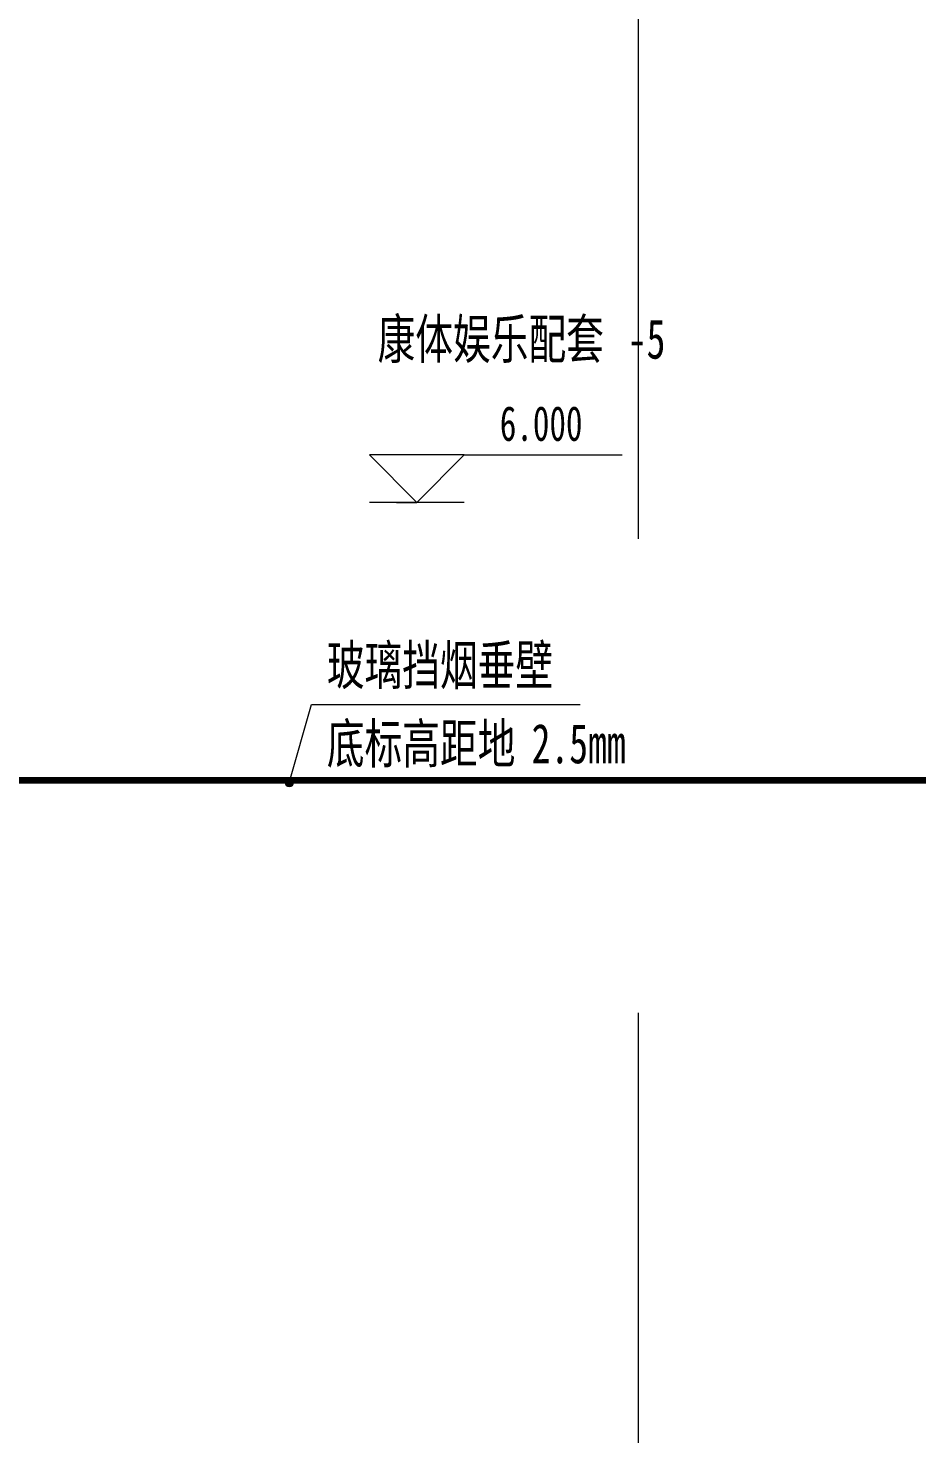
# Model space of a CAD drawing. Header units: millimetres. Extents: x 124696 to 347024, y 412631 to 564609.
# Drawn here: x 175377 to 183817, y 504146 to 517490 of the extents above; entities that cross this region are included whole.
import ezdxf

# ---------------------------------------------------------------- set-up
doc = ezdxf.new("R2010")
doc.units = ezdxf.units.MM
doc.header["$LTSCALE"] = 1500
doc.header["$MEASUREMENT"] = 0
doc.linetypes.add('二层平面图$0$轴网线_12_3_3_3 mm', pattern=[21, 12, -3, 3, -3])
doc.layers.add('0-建筑底图', color=7, linetype='Continuous')
for name, color, linetype, lineweight in [('二层平面图$0$A-ANNO-IDEN-LEVL', 3, 'Continuous', 15), ('二层平面图$0$A-LINE-3', 7, 'Continuous', 90), ('二层平面图$0$ANNO-DOTE-1', 10, '二层平面图$0$轴网线_12_3_3_3 mm', 15), ('二层平面图$0$ANNO-TEXT', 7, 'Continuous', 15)]:
    doc.layers.add(name, color=color, linetype=linetype, lineweight=lineweight)
doc.styles.add('二层平面图$0$黑体', font='simhei.ttf', dxfattribs={"width": 0.7, "height": 375})
doc.styles.add('二层平面图$0$黑体_5', font='simhei.ttf', dxfattribs={"width": 0.7, "height": 330})
doc.styles.add('二层平面图$0$黑体_B', font='', dxfattribs={"width": 0.7, "height": 375})
doc.styles.get('二层平面图$0$黑体_B').set_extended_font_data('SimHei', bold=True)

# ---------------------------------------------------------------- blocks, each defined once
blk = doc.blocks.new('二层平面图$0$00_引注_规范_ - 00_引注_规范_-5758180-104-2F')
at = {"layer": '二层平面图$0$ANNO-TEXT'}
for p, q in [((0, 0), (12, 0)), ((12, 0), (17, 0))]:
    blk.add_line(p, q, dxfattribs=at)
blk = doc.blocks.new('二层平面图$0$高程点 - 高程点符号-322107-104-2F')
at = {"layer": '二层平面图$0$A-ANNO-IDEN-LEVL'}
for p, q in [((-3, 3), (-13, 3)), ((-3, 3), (3, 3)), ((0, 0), (-3, 3)), ((0, 0), (3, 3)), ((-2.999, 0), (2.991, 0))]:
    blk.add_line(p, q, dxfattribs=at)
blk = doc.blocks.new('二层平面图')
at = {"layer": '二层平面图$0$ANNO-TEXT'}
h = blk.add_hatch(color=8, dxfattribs=at)
edge = h.paths.add_edge_path()
edge.add_arc((32685.3, 53972.9), 37.5, 0, 360)
at = {"layer": '二层平面图$0$A-ANNO-IDEN-LEVL', "color": 8}
for p, q in [((33701.9, 56635.7), (33847.8, 56635.7)), ((33847.8, 56635.7), (33896.5, 56635.7))]:
    blk.add_line(p, q, dxfattribs=at)
at = {"layer": '二层平面图$0$A-LINE-3', "color": 8}
blk.add_line((27100, 54000), (40840, 54000), dxfattribs=at)
at = {"layer": '二层平面图$0$ANNO-DOTE-1', "color": 8}
for p, q in [((36000, -6710.3), (36000, 106757.2)), ((-18896.2, 54000), (161528.2, 54000))]:
    blk.add_line(p, q, dxfattribs=at)
at = {"layer": '二层平面图$0$ANNO-TEXT', "color": 8}
blk.add_line((32685.3, 53972.9), (32896.6, 54717.1), dxfattribs=at)
blk.add_circle((32685.3, 53972.9), 37.5, dxfattribs=at)
at = {"layer": '二层平面图$0$A-ANNO-IDEN-LEVL', "color": 8, "extrusion": (0, 0, -1), "xscale": 149.9999999999999, "yscale": 149.9999999999999, "zscale": 149.9999999999999}
blk.add_blockref('二层平面图$0$高程点 - 高程点符号-322107-104-2F', (-33896.5, 56635.7), dxfattribs=at)
at = {"layer": '二层平面图$0$ANNO-TEXT', "color": 8, "xscale": 150, "yscale": 150, "zscale": 150}
blk.add_blockref('二层平面图$0$00_引注_规范_ - 00_引注_规范_-5758180-104-2F', (32896.6, 54717.1), dxfattribs=at)
at = {"layer": '二层平面图$0$A-ANNO-IDEN-LEVL', "color": 8, "insert": (34683.7, 57550.1), "char_height": 330, "width": 990.683, "attachment_point": 1, "line_spacing_factor": 0.872751, "style": '二层平面图$0$黑体_5'}
blk.add_mtext('6.000', dxfattribs=at)
at = {"layer": '二层平面图$0$ANNO-TEXT', "color": 8, "char_height": 375, "attachment_point": 1}
for s, insert, width, style in [('康体娱乐配套', (33523.8, 58375.1), 2878.86, '二层平面图$0$黑体_B'), ('-5', (35899.1, 58375.1), 488.228, '二层平面图$0$黑体_B'), ('玻璃挡烟垂壁', (33041.6, 55278.8), 2828.353, '二层平面图$0$黑体'), ('底标高距地', (33041.6, 54534.2), 2356.961, '二层平面图$0$黑体'), ('2.5mm', (34986.2, 54534.2), 1178.481, '二层平面图$0$黑体')]:
    blk.add_mtext(s, dxfattribs=dict(at, insert=insert, width=width, style=style))

msp = doc.modelspace()

# ---------------------------------------------------------------- block references
at = {"layer": '0-建筑底图'}
msp.add_blockref('二层平面图', (145172, 456352), dxfattribs=at)

doc.saveas('drawing.dxf')
